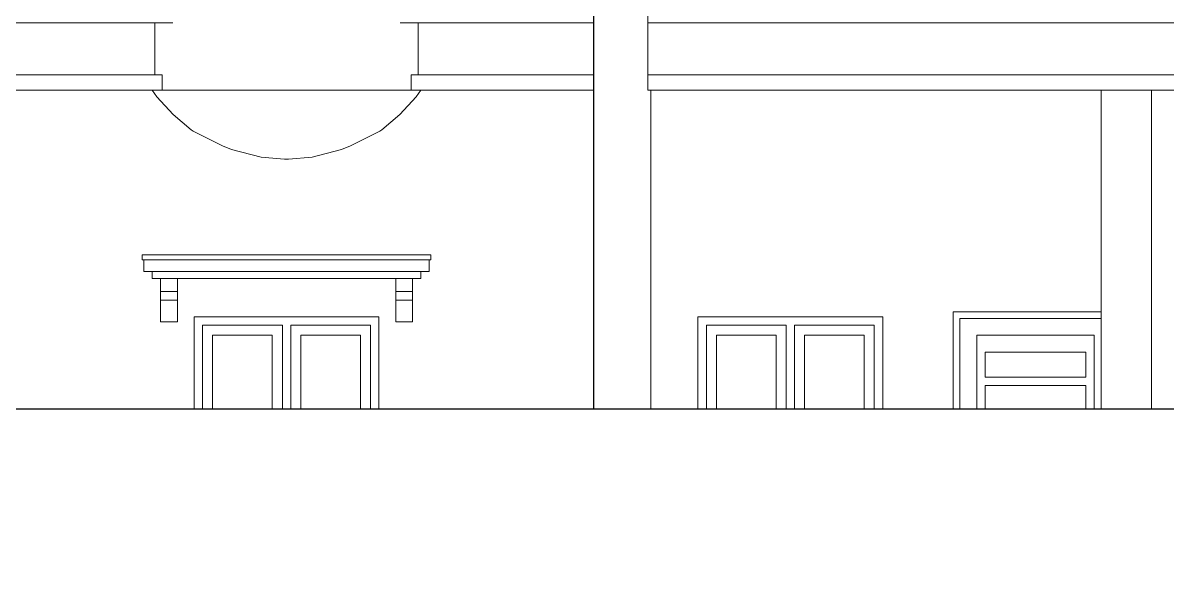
# Model space of a CAD drawing. Header units: millimetres. Extents: x -667 to -468, y -723 to -475.
# Drawn here: x -577.17 to -570.36, y -494.44 to -491.14 of the extents above; entities that cross this region are included whole.
import ezdxf

# ---------------------------------------------------------------- set-up
doc = ezdxf.new("R2010")
doc.units = ezdxf.units.MM
doc.layers.get('0').update_dxf_attribs({"lineweight": 9})
doc.layers.add('dinding', color=36, linetype='Continuous', lineweight=9)

msp = doc.modelspace()

# ---------------------------------------------------------------- linework, layer by layer
at = {"lineweight": 30}
for points in [[(-566.6511, -486.5949), (-566.6511, -493.4449), (-577.6625, -493.4449), (-577.6625, -494.4449), (-582.7711, -494.4449)], [(-573.7711, -493.4449), (-573.7711, -488.0329)]]:
    msp.add_lwpolyline(points, dxfattribs=at)
at = {"layer": 'dinding'}
for p, q in [((-573.7711, -491.1449), (-573.7711, -491.0449)), ((-573.4492, -491.1449), (-573.4492, -491.0449)), ((-579.6511, -491.1449), (-576.3855, -491.1449)), ((-576.3855, -491.4544), (-576.3855, -491.1449)), ((-576.3855, -491.1449), (-576.2774, -491.1449)), ((-574.9248, -491.1449), (-574.8168, -491.1449)), ((-574.8168, -491.4544), (-574.8168, -491.1449)), ((-574.8168, -491.1449), (-573.7711, -491.1449)), ((-573.7711, -491.4549), (-573.7711, -491.1449)), ((-573.4492, -491.1449), (-573.4492, -491.4549)), ((-573.4492, -491.1449), (-569.8855, -491.1449)), ((-576.3871, -491.4549), (-579.6511, -491.4549)), ((-576.3855, -491.4544), (-576.3871, -491.4544)), ((-576.3426, -491.4549), (-576.3871, -491.4549)), ((-576.3426, -491.4544), (-576.3855, -491.4544)), ((-576.3426, -491.4549), (-576.3426, -491.4544)), ((-576.3426, -491.5444), (-576.3426, -491.4549)), ((-574.8168, -491.4544), (-574.8596, -491.4544)), ((-574.8596, -491.4544), (-574.8596, -491.4549)), ((-573.7711, -491.4549), (-574.8596, -491.4549)), ((-574.8596, -491.4549), (-574.8596, -491.5444)), ((-574.8152, -491.4544), (-574.8168, -491.4544)), ((-573.7711, -491.5449), (-573.7711, -491.4549)), ((-573.4492, -491.5449), (-573.4492, -491.4549)), ((-569.8426, -491.4549), (-573.4492, -491.4549)), ((-576.4015, -491.5449), (-579.6511, -491.5449)), ((-576.3737, -491.5852), (-576.4015, -491.5449)), ((-576.3248, -491.5449), (-576.4015, -491.5449)), ((-576.2763, -491.6909), (-576.3737, -491.5852)), ((-576.2768, -491.5449), (-576.3248, -491.5449)), ((-576.1464, -491.5449), (-576.2768, -491.5449)), ((-574.8596, -491.5444), (-576.1469, -491.5444)), ((-574.9255, -491.5449), (-575.0558, -491.5449)), ((-574.8285, -491.5852), (-574.926, -491.6909)), ((-574.8774, -491.5449), (-574.9255, -491.5449)), ((-574.8007, -491.5449), (-574.8774, -491.5449)), ((-574.8007, -491.5449), (-574.8285, -491.5852)), ((-573.7711, -491.5449), (-574.8007, -491.5449)), ((-573.7711, -493.4449), (-573.7711, -491.5449)), ((-573.4311, -491.5449), (-573.4492, -491.5449)), ((-573.4311, -493.4449), (-573.4311, -491.5449)), ((-570.7511, -491.5449), (-573.4311, -491.5449)), ((-570.4511, -491.5449), (-570.7511, -491.5449)), ((-570.7511, -492.8649), (-570.7511, -491.5449)), ((-570.4511, -493.4449), (-570.4511, -491.5449)), ((-569.9015, -491.5449), (-570.4511, -491.5449)), ((-576.1683, -491.7816), (-576.2763, -491.6909)), ((-574.926, -491.6909), (-575.0339, -491.7816)), ((-576.1572, -491.7888), (-576.1683, -491.7816)), ((-575.9828, -491.8776), (-576.1572, -491.7888)), ((-575.045, -491.7888), (-575.2194, -491.8776)), ((-575.0339, -491.7816), (-575.045, -491.7888)), ((-575.9286, -491.8995), (-575.9828, -491.8776)), ((-575.2194, -491.8776), (-575.2736, -491.8995)), ((-575.7531, -491.944), (-575.9286, -491.8995)), ((-575.6124, -491.9562), (-575.7531, -491.944)), ((-575.4491, -491.944), (-575.5899, -491.9562)), ((-575.2736, -491.8995), (-575.4491, -491.944)), ((-575.6011, -491.957), (-575.6124, -491.9562)), ((-575.5899, -491.9562), (-575.6011, -491.957)), ((-576.4611, -492.5555), (-576.4611, -492.5249)), ((-576.4611, -492.5249), (-574.7411, -492.5249)), ((-576.4611, -492.5555), (-576.4511, -492.5555)), ((-576.4511, -492.6249), (-576.4511, -492.5555)), ((-576.4511, -492.5555), (-574.7511, -492.5555)), ((-574.7511, -492.6249), (-574.7511, -492.5555)), ((-574.7511, -492.5555), (-574.7411, -492.5555)), ((-574.7411, -492.5555), (-574.7411, -492.5249)), ((-576.4511, -492.6249), (-576.4004, -492.6249)), ((-576.4004, -492.6249), (-576.4004, -492.6658)), ((-576.4004, -492.6249), (-574.8018, -492.6249)), ((-574.8018, -492.6249), (-574.8018, -492.6658)), ((-574.8018, -492.6249), (-574.7511, -492.6249)), ((-576.4004, -492.6658), (-576.3511, -492.6658)), ((-576.3511, -492.7449), (-576.3511, -492.6658)), ((-576.3511, -492.6658), (-576.2511, -492.6658)), ((-576.2511, -492.7449), (-576.2511, -492.6658)), ((-576.2511, -492.6658), (-574.9511, -492.6658)), ((-574.9511, -492.7449), (-574.9511, -492.6658)), ((-574.9511, -492.6658), (-574.8511, -492.6658)), ((-574.8511, -492.7449), (-574.8511, -492.6658)), ((-574.8511, -492.6658), (-574.8018, -492.6658)), ((-576.3511, -492.7449), (-576.2511, -492.7449)), ((-576.3511, -492.7449), (-576.3511, -492.7949)), ((-576.2511, -492.7449), (-576.2511, -492.7949)), ((-574.9511, -492.7449), (-574.8511, -492.7449)), ((-574.9511, -492.7449), (-574.9511, -492.7949)), ((-574.8511, -492.7449), (-574.8511, -492.7949)), ((-576.3511, -492.9249), (-576.3511, -492.7949)), ((-576.3511, -492.7949), (-576.2511, -492.7949)), ((-576.2511, -492.9249), (-576.2511, -492.7949)), ((-574.9511, -492.9249), (-574.9511, -492.7949)), ((-574.9511, -492.7949), (-574.8511, -492.7949)), ((-574.8511, -492.9249), (-574.8511, -492.7949)), ((-576.1511, -493.4449), (-576.1511, -492.8949)), ((-576.1511, -492.8949), (-575.0511, -492.8949)), ((-575.0511, -492.8949), (-575.0511, -493.4449)), ((-573.1511, -493.4449), (-573.1511, -492.8949)), ((-573.1511, -492.8949), (-572.0511, -492.8949)), ((-572.0511, -492.8949), (-572.0511, -493.4449)), ((-570.7511, -492.8649), (-571.6311, -492.8649)), ((-571.6311, -492.8649), (-571.6311, -493.4449)), ((-570.7511, -492.9049), (-570.7511, -492.8649)), ((-576.2511, -492.9249), (-576.3511, -492.9249)), ((-576.1011, -492.9449), (-576.1011, -493.4449)), ((-575.6261, -492.9449), (-576.1011, -492.9449)), ((-575.6261, -493.4449), (-575.6261, -492.9449)), ((-575.1011, -492.9449), (-575.5761, -492.9449)), ((-575.5761, -493.4449), (-575.5761, -492.9449)), ((-575.1011, -493.4449), (-575.1011, -492.9449)), ((-574.8511, -492.9249), (-574.9511, -492.9249)), ((-573.1011, -492.9449), (-573.1011, -493.4449)), ((-572.6261, -492.9449), (-573.1011, -492.9449)), ((-572.6261, -493.4449), (-572.6261, -492.9449)), ((-572.1011, -492.9449), (-572.5761, -492.9449)), ((-572.5761, -493.4449), (-572.5761, -492.9449)), ((-572.1011, -493.4449), (-572.1011, -492.9449)), ((-570.7511, -492.9049), (-571.5911, -492.9049)), ((-571.5911, -492.9049), (-571.5911, -493.4449)), ((-570.7511, -493.4449), (-570.7511, -492.9049)), ((-575.6861, -493.0049), (-576.0411, -493.0049)), ((-576.0411, -493.0049), (-576.0411, -493.4449)), ((-575.6861, -493.4449), (-575.6861, -493.0049)), ((-575.1611, -493.0049), (-575.5161, -493.0049)), ((-575.5161, -493.0049), (-575.5161, -493.4449)), ((-575.1611, -493.4449), (-575.1611, -493.0049)), ((-572.6861, -493.0049), (-573.0411, -493.0049)), ((-573.0411, -493.0049), (-573.0411, -493.4449)), ((-572.6861, -493.4449), (-572.6861, -493.0049)), ((-572.1611, -493.0049), (-572.5161, -493.0049)), ((-572.5161, -493.0049), (-572.5161, -493.4449)), ((-572.1611, -493.4449), (-572.1611, -493.0049)), ((-571.4911, -493.4449), (-571.4911, -493.0049)), ((-571.4911, -493.0049), (-570.7911, -493.0049)), ((-570.7911, -493.0049), (-570.7911, -493.4449)), ((-571.4411, -493.2549), (-571.4411, -493.1049)), ((-570.8411, -493.1049), (-571.4411, -493.1049)), ((-570.8411, -493.1049), (-570.8411, -493.2549)), ((-570.8411, -493.2549), (-571.4411, -493.2549)), ((-570.8411, -493.3049), (-571.4411, -493.3049)), ((-571.4411, -493.4449), (-571.4411, -493.3049)), ((-570.8411, -493.3049), (-570.8411, -493.4449)), ((-577.6625, -493.4449), (-576.1511, -493.4449)), ((-576.1511, -493.4449), (-576.1011, -493.4449)), ((-576.1011, -493.4449), (-576.0411, -493.4449)), ((-576.0411, -493.4449), (-575.6861, -493.4449)), ((-575.6861, -493.4449), (-575.6261, -493.4449)), ((-575.6261, -493.4449), (-575.5761, -493.4449)), ((-575.5761, -493.4449), (-575.5161, -493.4449)), ((-575.5161, -493.4449), (-575.1611, -493.4449)), ((-575.1611, -493.4449), (-575.1011, -493.4449)), ((-575.1011, -493.4449), (-575.0511, -493.4449)), ((-575.0511, -493.4449), (-573.7711, -493.4449)), ((-573.7711, -493.4449), (-573.4311, -493.4449)), ((-573.4311, -493.4449), (-573.1511, -493.4449)), ((-573.1511, -493.4449), (-573.1011, -493.4449)), ((-573.1011, -493.4449), (-573.0411, -493.4449)), ((-573.0411, -493.4449), (-572.6861, -493.4449)), ((-572.6861, -493.4449), (-572.6261, -493.4449)), ((-572.6261, -493.4449), (-572.5761, -493.4449)), ((-572.5761, -493.4449), (-572.5161, -493.4449)), ((-572.5161, -493.4449), (-572.1611, -493.4449)), ((-572.1611, -493.4449), (-572.1011, -493.4449)), ((-572.1011, -493.4449), (-572.0511, -493.4449)), ((-572.0511, -493.4449), (-571.6311, -493.4449)), ((-571.6311, -493.4449), (-571.5911, -493.4449)), ((-571.5911, -493.4449), (-571.4911, -493.4449)), ((-571.4911, -493.4449), (-571.4411, -493.4449)), ((-571.4411, -493.4449), (-570.8411, -493.4449)), ((-570.8411, -493.4449), (-570.7911, -493.4449)), ((-570.7911, -493.4449), (-570.7511, -493.4449)), ((-570.7511, -493.4449), (-570.4511, -493.4449)), ((-570.4511, -493.4449), (-569.6511, -493.4449))]:
    msp.add_line(p, q, dxfattribs=at)

doc.saveas('drawing.dxf')
